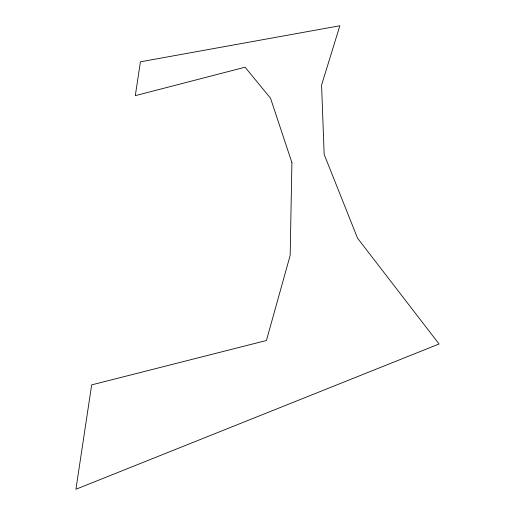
<?xml version="1.0" encoding="UTF-8"?>
<svg xmlns="http://www.w3.org/2000/svg" width="515" height="515" viewBox="0 0 515 515"><rect width="100%" height="100%" fill="white"/><g stroke="black" fill="none" stroke-linecap="round" stroke-linejoin="round"><path stroke-width="0.77" d="M291.915 162.682L290.17 255.414L266.416 340.499L91.67 384.879L75.93 489.25L439.07 343.994L357.558 238.2L324.16 154.391L321.579 85.052L339.868 25.75L140.408 61.813L135.303 95.655L245.089 67.208L270.542 98.243L291.915 162.682"/></g></svg>
